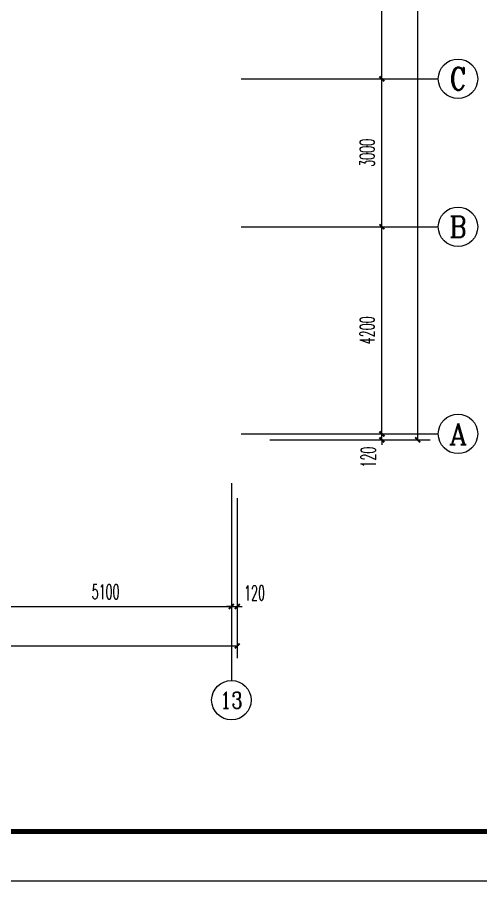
# Model space of a CAD drawing. Header units: inches. Extents: x -1293886 to -986005, y -15154 to 203628.
# Drawn here: x -1065540 to -1056142, y -15154 to 2354 of the extents above; entities that cross this region are included whole.
import ezdxf
from ezdxf.enums import TextEntityAlignment as Align

# ---------------------------------------------------------------- set-up
doc = ezdxf.new("R2010")
doc.units = ezdxf.units.IN
doc.header["$LTSCALE"] = 100
doc.header["$MEASUREMENT"] = 0
doc.layers.get('0').update_dxf_attribs({"color": 252})
doc.layers.add('AXIS_TEXT', color=7, linetype='Continuous')
doc.layers.add('TK', color=142, linetype='Continuous')
doc.styles.add('_TCH_AXIS', font='COMPLEX', dxfattribs={"bigfont": 'GBCBIG'})
doc.styles.add('COMPLEX', font='COMPLEX')
doc.styles.add('DIM_FONT', font='bzxw.shx', dxfattribs={"width": 0.55, "bigfont": 'bzhz.shx'})
doc.styles.add('HZ', font='SIMPLEX.SHX', dxfattribs={"width": 0.55, "bigfont": 'HZTXT.SHX'})
doc.dimstyles.new('DIMN', dxfattribs={"dimtxt": 300, "dimasz": 100, "dimexe": 250, "dimexo": 300, "dimgap": 150, "dimtad": 1, "dimdec": 0, "dimzin": 0, "dimdsep": 46, "dimtxsty": 'DIM_FONT', "dimblk": 'ARCHTICK', "dimcen": 0.09, "dimclrt": 7, "dimazin": 2, "dimtfac": 1, "dimtdec": 0, "dimtix": 1, "dimtmove": 2, "dimatfit": 3, "dimldrblk": 'ARCHTICK', "dimfxl": 0, "dimtolj": 1, "dimtzin": 0, "dimarcsym": 0})

# ---------------------------------------------------------------- blocks, each defined once
blk = doc.blocks.new('_ArchTick')
at = {"color": 0, "linetype": 'ByBlock', "const_width": 0.4}
blk.add_lwpolyline([(-0.5, -0.5), (0.5, 0.5)], dxfattribs=at)
blk = doc.blocks.new('*D246')
at = {"color": 0, "lineweight": -2}
for p, q in [((-1060347, -6094), (-1057897, -6094)), ((-1058147, -6094), (-1058147, -5994)), ((-1058147, -6214), (-1058147, -6094)), ((-1060347, -6214), (-1057897, -6214)), ((-1058147, -6214), (-1058147, -6314))]:
    blk.add_line(p, q, dxfattribs=at)
at = {"layer": 'Defpoints', "color": 0}
for p in [(-1060647, -6094), (-1058147, -6094), (-1060647, -6214)]:
    blk.add_point(p, dxfattribs=at)
at = {"color": 0, "lineweight": -2, "xscale": 100, "yscale": 100, "zscale": 100}
for p, rotation in [((-1058147, -6094), 270), ((-1058147, -6214), 90)]:
    blk.add_blockref('_ArchTick', p, dxfattribs=dict(at, rotation=rotation))
at = {"color": 7, "insert": (-1058422, -6564), "char_height": 300, "attachment_point": 5, "rotation": 90, "style": 'HZ'}
blk.add_mtext('\\A1;120', dxfattribs=at)
blk = doc.blocks.new('*D247')
at = {"color": 0, "lineweight": -2}
for p, q in [((-1060347, -1894), (-1057897, -1894)), ((-1058147, -6094), (-1058147, -1894)), ((-1060347, -6094), (-1057897, -6094))]:
    blk.add_line(p, q, dxfattribs=at)
at = {"layer": 'Defpoints', "color": 0}
for p in [(-1060647, -1894), (-1058147, -1894), (-1060647, -6094)]:
    blk.add_point(p, dxfattribs=at)
at = {"color": 0, "lineweight": -2, "xscale": 100, "yscale": 100, "zscale": 100}
for p, rotation in [((-1058147, -1894), 90), ((-1058147, -6094), 270)]:
    blk.add_blockref('_ArchTick', p, dxfattribs=dict(at, rotation=rotation))
at = {"color": 7, "insert": (-1058447, -3994), "char_height": 300, "attachment_point": 5, "rotation": 90, "style": 'HZ'}
blk.add_mtext('\\A1;4200', dxfattribs=at)
blk = doc.blocks.new('*D248')
at = {"color": 0, "lineweight": -2}
for p, q in [((-1060347, 1106), (-1057897, 1106)), ((-1058147, -1894), (-1058147, 1106)), ((-1060347, -1894), (-1057897, -1894))]:
    blk.add_line(p, q, dxfattribs=at)
at = {"layer": 'Defpoints', "color": 0}
for p in [(-1060647, 1106), (-1058147, 1106), (-1060647, -1894)]:
    blk.add_point(p, dxfattribs=at)
at = {"color": 0, "lineweight": -2, "xscale": 100, "yscale": 100, "zscale": 100}
for p, rotation in [((-1058147, 1106), 90), ((-1058147, -1894), 270)]:
    blk.add_blockref('_ArchTick', p, dxfattribs=dict(at, rotation=rotation))
at = {"color": 7, "insert": (-1058447, -394), "char_height": 300, "attachment_point": 5, "rotation": 90, "style": 'HZ'}
blk.add_mtext('\\A1;3000', dxfattribs=at)
blk = doc.blocks.new('*D249')
at = {"color": 0, "lineweight": -2}
for p, q in [((-1060347, 6266), (-1057897, 6266)), ((-1058147, 1106), (-1058147, 6266)), ((-1060347, 1106), (-1057897, 1106))]:
    blk.add_line(p, q, dxfattribs=at)
at = {"layer": 'Defpoints', "color": 0}
for p in [(-1060647, 6266), (-1058147, 6266), (-1060647, 1106)]:
    blk.add_point(p, dxfattribs=at)
at = {"color": 0, "lineweight": -2, "xscale": 100, "yscale": 100, "zscale": 100}
for p, rotation in [((-1058147, 6266), 90), ((-1058147, 1106), 270)]:
    blk.add_blockref('_ArchTick', p, dxfattribs=dict(at, rotation=rotation))
at = {"color": 7, "insert": (-1058447, 3686), "char_height": 300, "attachment_point": 5, "rotation": 90, "style": 'HZ'}
blk.add_mtext('\\A1;5160', dxfattribs=at)
blk = doc.blocks.new('*D254')
at = {"color": 0, "lineweight": -2}
for p, q in [((-1060420, 19426), (-1057170, 19426)), ((-1057420, -6214), (-1057420, 19426)), ((-1060420, -6214), (-1057170, -6214))]:
    blk.add_line(p, q, dxfattribs=at)
at = {"layer": 'Defpoints', "color": 0}
for p in [(-1060720, 19426), (-1057420, 19426), (-1060720, -6214)]:
    blk.add_point(p, dxfattribs=at)
at = {"color": 0, "lineweight": -2, "xscale": 100, "yscale": 100, "zscale": 100}
for p, rotation in [((-1057420, 19426), 90), ((-1057420, -6214), 270)]:
    blk.add_blockref('_ArchTick', p, dxfattribs=dict(at, rotation=rotation))
at = {"color": 7, "insert": (-1057720, 6606), "char_height": 300, "attachment_point": 5, "rotation": 90, "style": 'HZ'}
blk.add_mtext('\\A1;25640', dxfattribs=at)
blk = doc.blocks.new('*D289')
at = {"color": 0, "lineweight": -2}
for p, q in [((-1066299, -7394), (-1066299, -9844)), ((-1061199, -7394), (-1061199, -9844)), ((-1066299, -9594), (-1061199, -9594))]:
    blk.add_line(p, q, dxfattribs=at)
at = {"layer": 'Defpoints', "color": 0}
for p in [(-1066299, -7094), (-1061199, -7094), (-1061199, -9594)]:
    blk.add_point(p, dxfattribs=at)
at = {"color": 0, "lineweight": -2, "xscale": 100, "yscale": 100, "zscale": 100, "rotation": 180}
blk.add_blockref('_ArchTick', (-1066299, -9594), dxfattribs=at)
at = {"color": 0, "lineweight": -2, "xscale": 100, "yscale": 100, "zscale": 100}
blk.add_blockref('_ArchTick', (-1061199, -9594), dxfattribs=at)
at = {"color": 7, "insert": (-1063749, -9294), "char_height": 300, "attachment_point": 5, "style": 'HZ'}
blk.add_mtext('\\A1;5100', dxfattribs=at)
blk = doc.blocks.new('*D290')
at = {"color": 0, "lineweight": -2}
for p, q in [((-1061199, -7394), (-1061199, -9844)), ((-1061079, -7394), (-1061079, -9844)), ((-1061199, -9594), (-1061299, -9594)), ((-1061199, -9594), (-1061079, -9594)), ((-1061079, -9594), (-1060979, -9594))]:
    blk.add_line(p, q, dxfattribs=at)
at = {"layer": 'Defpoints', "color": 0}
for p in [(-1061199, -7094), (-1061079, -7094), (-1061079, -9594)]:
    blk.add_point(p, dxfattribs=at)
at = {"color": 0, "lineweight": -2, "xscale": 100, "yscale": 100, "zscale": 100}
blk.add_blockref('_ArchTick', (-1061199, -9594), dxfattribs=at)
at = {"color": 0, "lineweight": -2, "xscale": 100, "yscale": 100, "zscale": 100, "rotation": 180}
blk.add_blockref('_ArchTick', (-1061079, -9594), dxfattribs=at)
at = {"color": 7, "insert": (-1060729, -9319), "char_height": 300, "attachment_point": 5, "style": 'HZ'}
blk.add_mtext('\\A1;120', dxfattribs=at)
blk = doc.blocks.new('*D291')
at = {"color": 0, "lineweight": -2}
for p, q in [((-1100219, -7394), (-1100219, -10644)), ((-1061079, -7394), (-1061079, -10644)), ((-1100219, -10394), (-1061079, -10394))]:
    blk.add_line(p, q, dxfattribs=at)
at = {"layer": 'Defpoints', "color": 0}
for p in [(-1100219, -7094), (-1061079, -7094), (-1061079, -10394)]:
    blk.add_point(p, dxfattribs=at)
at = {"color": 0, "lineweight": -2, "xscale": 100, "yscale": 100, "zscale": 100, "rotation": 180}
blk.add_blockref('_ArchTick', (-1100219, -10394), dxfattribs=at)
at = {"color": 0, "lineweight": -2, "xscale": 100, "yscale": 100, "zscale": 100}
blk.add_blockref('_ArchTick', (-1061079, -10394), dxfattribs=at)
at = {"color": 7, "insert": (-1080649, -10094), "char_height": 300, "attachment_point": 5, "style": 'HZ'}
blk.add_mtext('\\A1;39140', dxfattribs=at)
blk = doc.blocks.new('_AXISO')
blk.add_circle((0, 0), 0.5)
at = {"layer": 'AXIS_TEXT', "style": 'COMPLEX', "width": 1.041667}
blk.add_attdef('A', text='', height=0.56, dxfattribs=at).set_placement((-0.25, -0.28), (0.25, -0.28), align=Align.FIT)

msp = doc.modelspace()

# ---------------------------------------------------------------- linework, layer by layer
for p, q in [((-1061003, 1106), (-1057003, 1106)), ((-1061003, -1894), (-1057003, -1894)), ((-1061003, -6094), (-1057003, -6094)), ((-1061198.8, -7094), (-1061198.8, -11094))]:
    msp.add_line(p, q)
at = {"layer": 'TK'}
msp.add_lwpolyline([(-1107431.3, -15153.6), (-1048031.3, -15153.6), (-1048031.3, 26846.4), (-1107431.3, 26846.4)], close=True, dxfattribs=at)
at = {"layer": 'TK', "const_width": 100}
msp.add_lwpolyline([(-1104931.3, -14153.6), (-1049031.3, -14153.6), (-1049031.3, 25846.4), (-1104931.3, 25846.4)], close=True, dxfattribs=at)

# ---------------------------------------------------------------- block references
ref = msp.add_blockref('_AXISO', (-1056603, 1106), dxfattribs=dict(xscale=800, yscale=800, zscale=800))
ref.add_attrib('A', 'C', dxfattribs={"layer": 'AXIS_TEXT', "height": 455.7, "style": '_TCH_AXIS'}).set_placement((-1056765.7, 878.1), (-1056440.2, 878.1), align=Align.FIT)
ref = msp.add_blockref('_AXISO', (-1056603, -1894), dxfattribs=dict(xscale=800, yscale=800, zscale=800))
ref.add_attrib('A', 'B', dxfattribs={"layer": 'AXIS_TEXT', "height": 435.3, "style": '_TCH_AXIS'}).set_placement((-1056779.1, -2111.7), (-1056426.8, -2111.7), align=Align.FIT)
ref = msp.add_blockref('_AXISO', (-1056603, -6094), dxfattribs=dict(xscale=800, yscale=800, zscale=800))
ref.add_attrib('A', 'A', dxfattribs={"layer": 'AXIS_TEXT', "height": 425.2, "style": '_TCH_AXIS'}).set_placement((-1056785.2, -6306.6), (-1056420.7, -6306.6), align=Align.FIT)
ref = msp.add_blockref('_AXISO', (-1061198.8, -11494), dxfattribs=dict(xscale=800, yscale=800, zscale=800))
ref.add_attrib('A', '13', dxfattribs={"layer": 'AXIS_TEXT', "height": 328.45, "style": '_TCH_AXIS'}).set_placement((-1061425.6, -11658.2), (-1060972, -11658.2), align=Align.FIT)

# ---------------------------------------------------------------- dimensions: what is measured, and where the dimension line sits
for p1, p2, distance, picture, middle in [((-1060720.3, -6214), (-1060720.3, 19426), -3300, '*D254', (-1057720.3, 6606)), ((-1060646.8, 1106), (-1060646.8, 6266), -2500, '*D249', (-1058446.8, 3686)), ((-1060646.8, -1894), (-1060646.8, 1106), -2500, '*D248', (-1058446.8, -394)), ((-1060646.8, -6094), (-1060646.8, -1894), -2500, '*D247', (-1058446.8, -3994)), ((-1100218.8, -7094), (-1061078.8, -7094), -3300, '*D291', (-1080648.8, -10094)), ((-1066298.8, -7094), (-1061198.8, -7094), -2500, '*D289', (-1063748.8, -9294))]:
    dim = msp.add_aligned_dim(p1=p1, p2=p2, distance=distance, dimstyle='DIMN', override={"dimtxsty": 'HZ'})
    dim.commit()
    dim.dimension.update_dxf_attribs({"geometry": picture, "text_midpoint": middle})
for base, p1, p2, angle, picture, middle in [((-1058146.8, -6094), (-1060646.8, -6214), (-1060646.8, -6094), 90, '*D246', (-1058421.8, -6564)), ((-1061078.8, -9594), (-1061198.8, -7094), (-1061078.8, -7094), 0, '*D290', (-1060728.8, -9319))]:
    dim = msp.add_linear_dim(base=base, p1=p1, p2=p2, angle=angle, dimstyle='DIMN', override={"dimtxsty": 'HZ'})
    dim.commit()
    dim.dimension.update_dxf_attribs({"geometry": picture, "text_midpoint": middle, "dimtype": 161})

doc.saveas('drawing.dxf')
